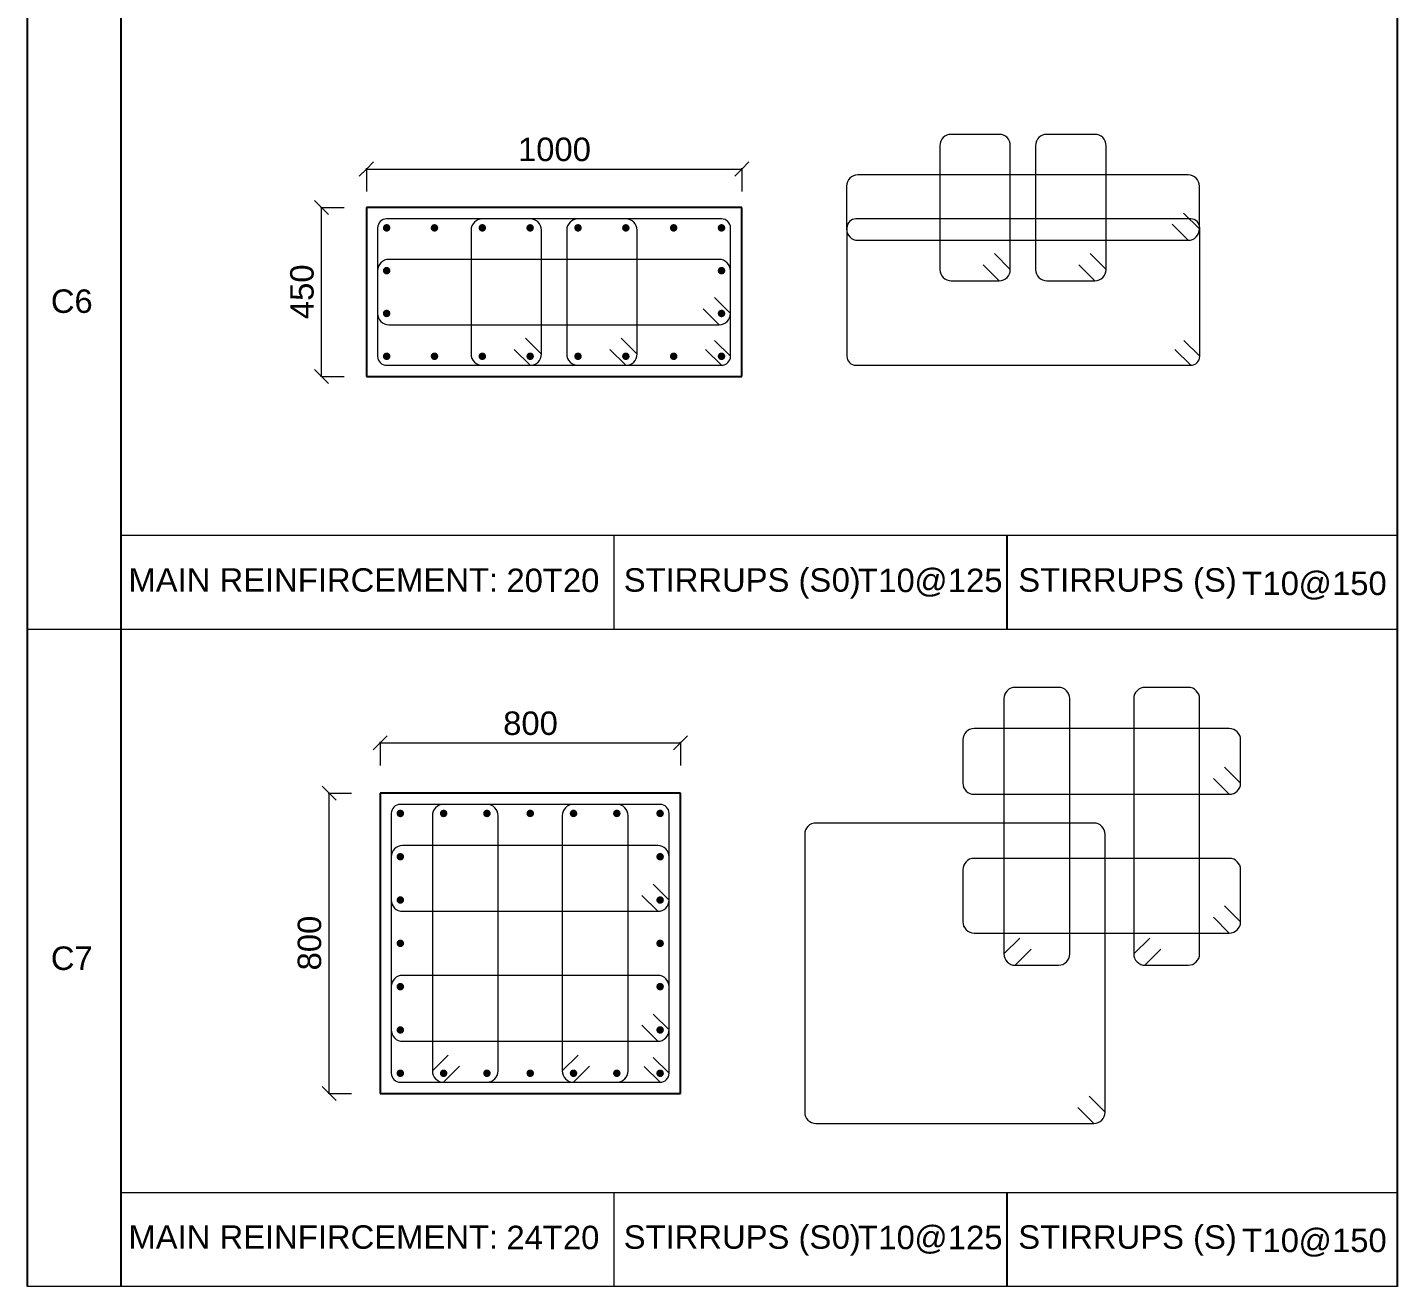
# Model space of a CAD drawing. Header units: millimetres. Extents: x 5701 to 16921, y -8384 to 4443.
# Drawn here: x 5701 to 9351, y -8384 to -5030 of the extents above; entities that cross this region are included whole.
import ezdxf

# ---------------------------------------------------------------- set-up
doc = ezdxf.new("R2010")
doc.units = ezdxf.units.MM
for name, color, linetype, lineweight in [('A-ANNO-DIMS', 211, 'Continuous', 5), ('A-ANNO-DIMS-25', 211, 'Continuous', 5), ('A-ANNO-NOTE', 131, 'Continuous', 5), ('A-DETL-GENF', 92, 'Continuous', 13)]:
    doc.layers.add(name, color=color, linetype=linetype, lineweight=lineweight)
doc.styles.add('Arial', font='arial.ttf', dxfattribs={"height": 2.5})
doc.styles.add('Arial_1', font='arial.ttf', dxfattribs={"height": 62.5})
doc.dimstyles.new('Diagonal_-_2_5mm_Round_5mm_-2_5', dxfattribs={"dimscale": 304.8, "dimtxt": 0.209207, "dimasz": 0.123031, "dimexe": 0.008202, "dimexo": 0.0625, "dimgap": 0.008202, "dimtad": 1, "dimdec": 0, "dimlfac": 304.8, "dimrnd": 5, "dimdsep": 46, "dimtxsty": 'Arial_1', "dimblk1": 'OBLIQUE', "dimblk2": 'OBLIQUE', "dimsah": 1, "dimcen": 0.09, "dimazin": 0, "dimtfac": 1, "dimtdec": 4, "dimtix": 1, "dimtmove": 0, "dimatfit": 3, "dimfxl": 0.000645835, "dimfxlon": 1, "dimtvp": 1, "dimtolj": 1, "dimtzin": 0, "dimarcsym": 2})

# ---------------------------------------------------------------- blocks, each defined once
blk = doc.blocks.new('Column RFT - SHAPE CODE -450X1000-20T20-7290404-column schudual _1_2_')
at = {"layer": 'A-DETL-GENF'}
for points in [[(64, 946), (63.7, 948.6), (62.7, 951), (61.1, 953.1), (59, 954.7), (56.6, 955.7), (54, 956), (51.4, 955.7), (49, 954.7), (46.9, 953.1), (45.3, 951), (44.3, 948.6), (44, 946), (44.3, 943.4), (45.3, 941), (46.9, 938.9), (49, 937.3), (51.4, 936.3), (54, 936), (56.6, 936.3), (59, 937.3), (61.1, 938.9), (62.7, 941), (63.7, 943.4)], [(178, 946), (177.7, 948.6), (176.7, 951), (175.1, 953.1), (173, 954.7), (170.6, 955.7), (168, 956), (165.4, 955.7), (163, 954.7), (160.9, 953.1), (159.3, 951), (158.3, 948.6), (158, 946), (158.3, 943.4), (159.3, 941), (160.9, 938.9), (163, 937.3), (165.4, 936.3), (168, 936), (170.6, 936.3), (173, 937.3), (175.1, 938.9), (176.7, 941), (177.7, 943.4)], [(292, 946), (291.7, 948.6), (290.7, 951), (289.1, 953.1), (287, 954.7), (284.6, 955.7), (282, 956), (279.4, 955.7), (277, 954.7), (274.9, 953.1), (273.3, 951), (272.3, 948.6), (272, 946), (272.3, 943.4), (273.3, 941), (274.9, 938.9), (277, 937.3), (279.4, 936.3), (282, 936), (284.6, 936.3), (287, 937.3), (289.1, 938.9), (290.7, 941), (291.7, 943.4)], [(406, 946), (405.7, 948.6), (404.7, 951), (403.1, 953.1), (401, 954.7), (398.6, 955.7), (396, 956), (393.4, 955.7), (391, 954.7), (388.9, 953.1), (387.3, 951), (386.3, 948.6), (386, 946), (386.3, 943.4), (387.3, 941), (388.9, 938.9), (391, 937.3), (393.4, 936.3), (396, 936), (398.6, 936.3), (401, 937.3), (403.1, 938.9), (404.7, 941), (405.7, 943.4)], [(64, 818.6), (63.7, 821.2), (62.7, 823.6), (61.1, 825.6), (59, 827.2), (56.6, 828.2), (54, 828.6), (51.4, 828.2), (49, 827.2), (46.9, 825.6), (45.3, 823.6), (44.3, 821.2), (44, 818.6), (44.3, 816), (45.3, 813.6), (46.9, 811.5), (49, 809.9), (51.4, 808.9), (54, 808.6), (56.6, 808.9), (59, 809.9), (61.1, 811.5), (62.7, 813.6), (63.7, 816)], [(406, 818.6), (405.7, 821.2), (404.7, 823.6), (403.1, 825.6), (401, 827.2), (398.6, 828.2), (396, 828.6), (393.4, 828.2), (391, 827.2), (388.9, 825.6), (387.3, 823.6), (386.3, 821.2), (386, 818.6), (386.3, 816), (387.3, 813.6), (388.9, 811.5), (391, 809.9), (393.4, 808.9), (396, 808.6), (398.6, 808.9), (401, 809.9), (403.1, 811.5), (404.7, 813.6), (405.7, 816)], [(64, 691.1), (63.7, 693.7), (62.7, 696.1), (61.1, 698.2), (59, 699.8), (56.6, 700.8), (54, 701.1), (51.4, 700.8), (49, 699.8), (46.9, 698.2), (45.3, 696.1), (44.3, 693.7), (44, 691.1), (44.3, 688.6), (45.3, 686.1), (46.9, 684.1), (49, 682.5), (51.4, 681.5), (54, 681.1), (56.6, 681.5), (59, 682.5), (61.1, 684.1), (62.7, 686.1), (63.7, 688.6)], [(406, 691.1), (405.7, 693.7), (404.7, 696.1), (403.1, 698.2), (401, 699.8), (398.6, 700.8), (396, 701.1), (393.4, 700.8), (391, 699.8), (388.9, 698.2), (387.3, 696.1), (386.3, 693.7), (386, 691.1), (386.3, 688.6), (387.3, 686.1), (388.9, 684.1), (391, 682.5), (393.4, 681.5), (396, 681.1), (398.6, 681.5), (401, 682.5), (403.1, 684.1), (404.7, 686.1), (405.7, 688.6)], [(64, 563.7), (63.7, 566.3), (62.7, 568.7), (61.1, 570.8), (59, 572.4), (56.6, 573.4), (54, 573.7), (51.4, 573.4), (49, 572.4), (46.9, 570.8), (45.3, 568.7), (44.3, 566.3), (44, 563.7), (44.3, 561.1), (45.3, 558.7), (46.9, 556.6), (49, 555.1), (51.4, 554.1), (54, 553.7), (56.6, 554.1), (59, 555.1), (61.1, 556.6), (62.7, 558.7), (63.7, 561.1)], [(406, 563.7), (405.7, 566.3), (404.7, 568.7), (403.1, 570.8), (401, 572.4), (398.6, 573.4), (396, 573.7), (393.4, 573.4), (391, 572.4), (388.9, 570.8), (387.3, 568.7), (386.3, 566.3), (386, 563.7), (386.3, 561.1), (387.3, 558.7), (388.9, 556.6), (391, 555.1), (393.4, 554.1), (396, 553.7), (398.6, 554.1), (401, 555.1), (403.1, 556.6), (404.7, 558.7), (405.7, 561.1)], [(64, 436.3), (63.7, 438.9), (62.7, 441.3), (61.1, 443.4), (59, 444.9), (56.6, 445.9), (54, 446.3), (51.4, 445.9), (49, 444.9), (46.9, 443.4), (45.3, 441.3), (44.3, 438.9), (44, 436.3), (44.3, 433.7), (45.3, 431.3), (46.9, 429.2), (49, 427.6), (51.4, 426.6), (54, 426.3), (56.6, 426.6), (59, 427.6), (61.1, 429.2), (62.7, 431.3), (63.7, 433.7)], [(406, 436.3), (405.7, 438.9), (404.7, 441.3), (403.1, 443.4), (401, 444.9), (398.6, 445.9), (396, 446.3), (393.4, 445.9), (391, 444.9), (388.9, 443.4), (387.3, 441.3), (386.3, 438.9), (386, 436.3), (386.3, 433.7), (387.3, 431.3), (388.9, 429.2), (391, 427.6), (393.4, 426.6), (396, 426.3), (398.6, 426.6), (401, 427.6), (403.1, 429.2), (404.7, 431.3), (405.7, 433.7)], [(64, 308.9), (63.7, 311.4), (62.7, 313.9), (61.1, 315.9), (59, 317.5), (56.6, 318.5), (54, 318.9), (51.4, 318.5), (49, 317.5), (46.9, 315.9), (45.3, 313.9), (44.3, 311.4), (44, 308.9), (44.3, 306.3), (45.3, 303.9), (46.9, 301.8), (49, 300.2), (51.4, 299.2), (54, 298.9), (56.6, 299.2), (59, 300.2), (61.1, 301.8), (62.7, 303.9), (63.7, 306.3)], [(406, 308.9), (405.7, 311.4), (404.7, 313.9), (403.1, 315.9), (401, 317.5), (398.6, 318.5), (396, 318.9), (393.4, 318.5), (391, 317.5), (388.9, 315.9), (387.3, 313.9), (386.3, 311.4), (386, 308.9), (386.3, 306.3), (387.3, 303.9), (388.9, 301.8), (391, 300.2), (393.4, 299.2), (396, 298.9), (398.6, 299.2), (401, 300.2), (403.1, 301.8), (404.7, 303.9), (405.7, 306.3)], [(64, 181.4), (63.7, 184), (62.7, 186.4), (61.1, 188.5), (59, 190.1), (56.6, 191.1), (54, 191.4), (51.4, 191.1), (49, 190.1), (46.9, 188.5), (45.3, 186.4), (44.3, 184), (44, 181.4), (44.3, 178.8), (45.3, 176.4), (46.9, 174.4), (49, 172.8), (51.4, 171.8), (54, 171.4), (56.6, 171.8), (59, 172.8), (61.1, 174.4), (62.7, 176.4), (63.7, 178.8)], [(406, 181.4), (405.7, 184), (404.7, 186.4), (403.1, 188.5), (401, 190.1), (398.6, 191.1), (396, 191.4), (393.4, 191.1), (391, 190.1), (388.9, 188.5), (387.3, 186.4), (386.3, 184), (386, 181.4), (386.3, 178.8), (387.3, 176.4), (388.9, 174.4), (391, 172.8), (393.4, 171.8), (396, 171.4), (398.6, 171.8), (401, 172.8), (403.1, 174.4), (404.7, 176.4), (405.7, 178.8)], [(64, 54), (63.7, 56.6), (62.5, 59.2), (61.1, 61.1), (59, 62.7), (56.6, 63.7), (54, 64), (51.4, 63.7), (49, 62.7), (46.9, 61.1), (45.3, 59), (44.3, 56.6), (44, 54), (44.3, 51.4), (45.3, 49), (46.9, 46.9), (49, 45.3), (51.4, 44.3), (54, 44), (56.6, 44.3), (59, 45.3), (61.1, 46.9), (62.7, 49), (63.7, 51.4)], [(178, 54), (177.7, 56.6), (176.5, 59.2), (175.1, 61.1), (173, 62.7), (170.6, 63.7), (168, 64), (165.4, 63.7), (163, 62.7), (160.9, 61.1), (159.3, 59), (158.3, 56.6), (158, 54), (158.3, 51.4), (159.3, 49), (160.9, 46.9), (163, 45.3), (165.4, 44.3), (168, 44), (170.6, 44.3), (173, 45.3), (175.1, 46.9), (176.7, 49), (177.7, 51.4)], [(292, 54), (291.7, 56.6), (290.5, 59.2), (289.1, 61.1), (287, 62.7), (284.6, 63.7), (282, 64), (279.4, 63.7), (277, 62.7), (274.9, 61.1), (273.3, 59), (272.3, 56.6), (272, 54), (272.3, 51.4), (273.3, 49), (274.9, 46.9), (277, 45.3), (279.4, 44.3), (282, 44), (284.6, 44.3), (287, 45.3), (289.1, 46.9), (290.7, 49), (291.7, 51.4)], [(406, 54), (405.7, 56.6), (404.5, 59.2), (403.1, 61.1), (401, 62.7), (398.6, 63.7), (396, 64), (393.4, 63.7), (391, 62.7), (388.9, 61.1), (387.3, 59), (386.3, 56.6), (386, 54), (386.3, 51.4), (387.3, 49), (388.9, 46.9), (391, 45.3), (393.4, 44.3), (396, 44), (398.6, 44.3), (401, 45.3), (403.1, 46.9), (404.7, 49), (405.7, 51.4)]]:
    blk.add_hatch(color=256, dxfattribs=at).paths.add_polyline_path(points)
at = {"layer": 'A-DETL-GENF', "lineweight": 25}
for p, q in [((0, 1000), (0, 0)), ((450, 1000), (0, 1000)), ((450, 0), (450, 1000)), ((0, 0), (450, 0))]:
    blk.add_line(p, q, dxfattribs=at)
at = {"layer": 'A-DETL-GENF', "lineweight": 20}
for p, q in [((396, 970), (54, 970)), ((353.6, 927.6), (396, 970)), ((30, 946), (30, 54)), ((377.6, 903.6), (420, 946)), ((420, 54), (420, 946)), ((54, 30), (396, 30))]:
    blk.add_line(p, q, dxfattribs=at)
for centre, start, end in [((54, 946), 90, 180), ((396, 946), 0, 90), ((54, 54), 180, 270), ((396, 54), 270, 0)]:
    blk.add_arc(centre, 24, start, end, dxfattribs=at)
blk = doc.blocks.new('Column Stirrups - Column Stirrups-7291131-column schudual _1_2_')
at = {"layer": 'A-DETL-GENF', "lineweight": 20}
for p, q in [((276.8, 440), (276.8, -440.1)), ((420.8, 470), (306.8, 470)), ((378.3, 427.6), (420.8, 470)), ((408.3, 397.6), (450.8, 440)), ((450.8, -440.1), (450.8, 440)), ((306.8, -470.1), (420.8, -470.1))]:
    blk.add_line(p, q, dxfattribs=at)
for centre, start, end in [((306.8, 440), 90, 180), ((420.8, 440), 360, 90), ((306.8, -440.1), 180, 270), ((420.8, -440.1), 270, 0)]:
    blk.add_arc(centre, 30, start, end, dxfattribs=at)
blk = doc.blocks.new('Column Stirrups - Column Stirrups-7393194-column schudual _1_2_')
at = {"layer": 'A-DETL-GENF', "lineweight": 20}
for p, q in [((60.7, 440), (60.7, 312.6)), ((420.8, 470), (90.7, 470)), ((378.3, 427.6), (420.8, 470)), ((408.3, 397.6), (450.8, 440)), ((450.8, 312.6), (450.8, 440)), ((90.7, 282.6), (420.8, 282.6))]:
    blk.add_line(p, q, dxfattribs=at)
for centre, start, end in [((90.7, 440), 90, 180), ((420.8, 440), 360, 90), ((90.7, 312.6), 180, 270), ((420.8, 312.6), 270, 0)]:
    blk.add_arc(centre, 30, start, end, dxfattribs=at)
blk = doc.blocks.new('Column RFT - SHAPE CODE -800X800-24T20-7291542-column schudual _1_2_')
at = {"layer": 'A-DETL-GENF'}
for points in [[(64, 746), (63.7, 748.6), (62.7, 751), (61.1, 753.1), (59, 754.7), (56.6, 755.7), (54, 756), (51.4, 755.7), (49, 754.7), (46.9, 753.1), (45.3, 751), (44.3, 748.6), (44, 746), (44.3, 743.4), (45.3, 741), (46.9, 738.9), (49, 737.3), (51.4, 736.3), (54, 736), (56.6, 736.3), (59, 737.3), (61.1, 738.9), (62.7, 741), (63.7, 743.4)], [(179.3, 746), (179, 748.6), (178, 751), (176.4, 753.1), (174.3, 754.7), (171.9, 755.7), (169.3, 756), (166.7, 755.7), (164.3, 754.7), (162.3, 753.1), (160.7, 751), (159.7, 748.6), (159.3, 746), (159.7, 743.4), (160.7, 741), (162.3, 738.9), (164.3, 737.3), (166.7, 736.3), (169.3, 736), (171.9, 736.3), (174.3, 737.3), (176.4, 738.9), (178, 741), (179, 743.4)], [(294.7, 746), (294.3, 748.6), (293.3, 751), (291.7, 753.1), (289.7, 754.7), (287.3, 755.7), (284.7, 756), (282.1, 755.7), (279.7, 754.7), (277.6, 753.1), (276, 751), (275, 748.6), (274.7, 746), (275, 743.4), (276, 741), (277.6, 738.9), (279.7, 737.3), (282.5, 736.3), (284.7, 736), (287.3, 736.3), (289.7, 737.3), (291.7, 738.9), (293.3, 741), (294.3, 743.4)], [(410, 746), (409.7, 748.6), (408.7, 751), (407.1, 753.1), (405, 754.7), (402.6, 755.7), (400, 756), (397.4, 755.7), (395, 754.7), (392.9, 753.1), (391.3, 751), (390.3, 748.6), (390, 746), (390.3, 743.4), (391.3, 741), (392.9, 738.9), (395, 737.3), (397.4, 736.3), (400, 736), (402.6, 736.3), (405, 737.3), (407.1, 738.9), (408.7, 741), (409.7, 743.4)], [(525.3, 746), (525, 748.6), (524, 751), (522.4, 753.1), (520.3, 754.7), (517.9, 755.7), (515.3, 756), (512.7, 755.7), (510.3, 754.7), (508.3, 753.1), (506.7, 751), (505.7, 748.6), (505.3, 746), (505.7, 743.4), (506.7, 741), (508.3, 738.9), (510.3, 737.3), (512.7, 736.3), (515.3, 736), (517.9, 736.3), (520.3, 737.3), (522.4, 738.9), (524, 741), (525, 743.4)], [(640.7, 746), (640.3, 748.6), (639.3, 751), (637.7, 753.1), (635.7, 754.7), (633.3, 755.7), (630.7, 756), (628.1, 755.7), (625.7, 754.7), (623.6, 753.1), (622, 751), (621, 748.6), (620.7, 746), (621, 743.4), (622, 741), (623.6, 738.9), (625.7, 737.3), (628.1, 736.3), (630.7, 736), (633.3, 736.3), (635.7, 737.3), (637.7, 738.9), (639.3, 741), (640.3, 743.4)], [(756, 746), (755.7, 748.6), (754.7, 751), (753.1, 753.1), (751, 754.7), (748.6, 755.7), (746, 756), (743.4, 755.7), (741, 754.7), (738.9, 753.1), (737.3, 751), (736.3, 748.6), (736, 746), (736.3, 743.4), (737.3, 741), (738.9, 738.9), (741, 737.3), (743.4, 736.3), (746, 736), (748.6, 736.3), (751, 737.3), (753.1, 738.9), (754.7, 741), (755.7, 743.4)], [(64, 630.7), (63.7, 633.3), (62.7, 635.7), (61.1, 637.7), (59, 639.3), (56.6, 640.3), (54, 640.7), (51.4, 640.3), (49, 639.3), (46.9, 637.7), (45.3, 635.7), (44.3, 633.3), (44, 630.7), (44.3, 628.1), (45.3, 625.7), (46.9, 623.6), (49, 622), (51.4, 621), (54, 620.7), (56.6, 621), (59, 622), (61.1, 623.6), (62.7, 625.7), (63.7, 628.1)], [(756, 630.7), (755.7, 633.3), (754.7, 635.7), (753.1, 637.7), (751, 639.3), (748.6, 640.3), (746, 640.7), (743.4, 640.3), (741, 639.3), (738.9, 637.7), (737.3, 635.7), (736.3, 633.3), (736, 630.7), (736.3, 628.1), (737.3, 625.7), (738.9, 623.6), (741, 622), (743.4, 621), (746, 620.7), (748.6, 621), (751, 622), (753.1, 623.6), (754.7, 625.7), (755.7, 628.1)], [(64, 515.3), (63.7, 517.9), (62.7, 520.3), (61.1, 522.4), (59, 524), (56.6, 525), (54, 525.3), (51.4, 525), (49, 524), (46.9, 522.4), (45.3, 520.3), (44.3, 517.9), (44, 515.3), (44.3, 512.7), (45.3, 510.3), (46.9, 508.3), (49, 506.7), (51.4, 505.7), (54, 505.3), (56.6, 505.7), (59, 506.7), (61.1, 508.3), (62.7, 510.3), (63.7, 512.7)], [(756, 515.3), (755.7, 517.9), (754.7, 520.3), (753.1, 522.4), (751, 524), (748.6, 525), (746, 525.3), (743.4, 525), (741, 524), (738.9, 522.4), (737.3, 520.3), (736.3, 517.9), (736, 515.3), (736.3, 512.7), (737.3, 510.3), (738.9, 508.3), (741, 506.7), (743.4, 505.7), (746, 505.3), (748.6, 505.7), (751, 506.7), (753.1, 508.3), (754.7, 510.3), (755.7, 512.7)], [(64, 400), (63.7, 402.6), (62.7, 405), (61.1, 407.1), (59, 408.7), (56.6, 409.7), (54, 410), (51.4, 409.7), (49, 408.7), (46.9, 407.1), (45.3, 405), (44.3, 402.6), (44, 400), (44.3, 397.4), (45.3, 395), (46.9, 392.9), (49, 391.3), (51.4, 390.3), (54, 390), (56.6, 390.3), (59, 391.3), (61.1, 392.9), (62.7, 395), (63.7, 397.4)], [(756, 400), (755.7, 402.6), (754.7, 405), (753.1, 407.1), (751, 408.7), (748.6, 409.7), (746, 410), (743.4, 409.7), (741, 408.7), (738.9, 407.1), (737.3, 405), (736.3, 402.6), (736, 400), (736.3, 397.4), (737.3, 395), (738.9, 392.9), (741, 391.3), (743.4, 390.3), (746, 390), (748.6, 390.3), (751, 391.3), (753.1, 392.9), (754.7, 395), (755.7, 397.4)], [(64, 284.7), (63.7, 287.3), (62.7, 289.7), (61.1, 291.7), (59, 293.3), (56.6, 294.3), (54, 294.7), (51.4, 294.3), (49, 293.3), (46.9, 291.7), (45.3, 289.7), (44.3, 287.3), (44, 284.7), (44.3, 282.1), (45.3, 279.7), (46.9, 277.6), (49, 276), (51.4, 275), (54, 274.7), (56.6, 275), (59, 276), (61.1, 277.6), (62.7, 279.7), (63.7, 282.1)], [(756, 284.7), (755.7, 287.3), (754.7, 289.7), (753.1, 291.7), (751, 293.3), (748.6, 294.3), (746, 294.7), (743.4, 294.3), (741, 293.3), (738.9, 291.7), (737.3, 289.7), (736.3, 287.3), (736, 284.7), (736.3, 282.1), (737.3, 279.7), (738.9, 277.6), (741, 276), (743.4, 275), (746, 274.7), (748.6, 275), (751, 276), (753.1, 277.6), (754.7, 279.7), (755.7, 282.1)], [(64, 169.3), (63.7, 171.9), (62.7, 174.3), (61.1, 176.4), (59, 178), (56.6, 179), (54, 179.3), (51.4, 179), (49, 178), (46.9, 176.4), (45.3, 174.3), (44.3, 171.9), (44, 169.3), (44.3, 166.7), (45.3, 164.3), (47.4, 161.9), (49, 160.7), (51.4, 159.7), (54, 159.3), (56.6, 159.7), (59, 160.7), (61.1, 162.3), (62.7, 164.3), (63.7, 166.7)], [(756, 169.3), (755.7, 171.9), (754.7, 174.3), (753.1, 176.4), (751, 178), (748.6, 179), (746, 179.3), (743.4, 179), (741, 178), (738.9, 176.4), (737.3, 174.3), (736.3, 171.9), (736, 169.3), (736.3, 166.7), (737.3, 164.3), (739.4, 161.9), (741, 160.7), (743.4, 159.7), (746, 159.3), (748.6, 159.7), (751, 160.7), (753.1, 162.3), (754.7, 164.3), (755.7, 166.7)], [(64, 54), (63.7, 56.6), (62.7, 59), (61.1, 61.1), (59, 62.7), (56.6, 63.7), (54, 64), (51.4, 63.7), (49, 62.7), (46.9, 61.1), (45.3, 59), (44.3, 56.6), (44, 54), (44.3, 51.4), (45.3, 49), (46.9, 46.9), (49, 45.3), (51.4, 44.3), (54, 44), (56.6, 44.3), (59, 45.3), (61.1, 46.9), (62.7, 49), (63.7, 51.4)], [(179.3, 54), (179, 56.6), (178, 59), (176.4, 61.1), (174.3, 62.7), (171.9, 63.7), (169.3, 64), (166.7, 63.7), (164.3, 62.7), (162.3, 61.1), (160.7, 59), (159.7, 56.6), (159.3, 54), (159.7, 51.4), (160.7, 49), (162.3, 46.9), (164.3, 45.3), (166.7, 44.3), (169.3, 44), (171.9, 44.3), (174.3, 45.3), (176.4, 46.9), (178, 49), (179, 51.4)], [(294.7, 54), (294.3, 56.6), (293.3, 59), (291.7, 61.1), (289.7, 62.7), (287.3, 63.7), (284.7, 64), (282.1, 63.7), (279.7, 62.7), (277.6, 61.1), (276, 59), (275, 56.6), (274.7, 54), (275, 51.4), (276, 49), (277.6, 46.9), (279.7, 45.3), (282.5, 44.3), (284.7, 44), (287.3, 44.3), (289.7, 45.3), (291.7, 46.9), (293.3, 49), (294.3, 51.4)], [(410, 54), (409.7, 56.6), (408.7, 59), (407.1, 61.1), (405, 62.7), (402.6, 63.7), (400, 64), (397.4, 63.7), (395, 62.7), (392.9, 61.1), (391.3, 59), (390.3, 56.6), (390, 54), (390.3, 51.4), (391.3, 49), (392.9, 46.9), (395, 45.3), (397.4, 44.3), (400, 44), (402.6, 44.3), (405, 45.3), (407.1, 46.9), (408.7, 49), (409.7, 51.4)], [(525.3, 54), (525, 56.6), (524, 59), (522.4, 61.1), (520.3, 62.7), (517.9, 63.7), (515.3, 64), (512.7, 63.7), (510.3, 62.7), (508.3, 61.1), (506.7, 59), (505.7, 56.6), (505.3, 54), (505.7, 51.4), (506.7, 49), (508.3, 46.9), (510.3, 45.3), (512.7, 44.3), (515.3, 44), (517.9, 44.3), (520.3, 45.3), (522.4, 46.9), (524, 49), (525, 51.4)], [(640.7, 54), (640.3, 56.6), (639.3, 59), (637.7, 61.1), (635.7, 62.7), (633.3, 63.7), (630.7, 64), (628.1, 63.7), (625.7, 62.7), (623.6, 61.1), (622, 59), (621, 56.6), (620.7, 54), (621, 51.4), (622, 49), (623.6, 46.9), (625.7, 45.3), (628.1, 44.3), (630.7, 44), (633.3, 44.3), (635.7, 45.3), (637.7, 46.9), (639.3, 49), (640.3, 51.4)], [(756, 54), (755.7, 56.6), (754.7, 59), (753.1, 61.1), (751, 62.7), (748.6, 63.7), (746, 64), (743.4, 63.7), (741, 62.7), (738.9, 61.1), (737.3, 59), (736.3, 56.6), (736, 54), (736.3, 51.4), (737.3, 49), (738.9, 46.9), (741, 45.3), (743.4, 44.3), (746, 44), (748.6, 44.3), (751, 45.3), (753.1, 46.9), (754.7, 49), (755.7, 51.4)]]:
    blk.add_hatch(color=256, dxfattribs=at).paths.add_polyline_path(points)
at = {"layer": 'A-DETL-GENF', "lineweight": 25}
for p, q in [((0, 800), (0, 0)), ((800, 800), (0, 800)), ((800, 0), (800, 800)), ((0, 0), (800, 0))]:
    blk.add_line(p, q, dxfattribs=at)
at = {"layer": 'A-DETL-GENF', "lineweight": 20}
for p, q in [((746, 770), (54, 770)), ((703.6, 727.6), (746, 770)), ((30, 746), (30, 54)), ((727.6, 703.6), (770, 746)), ((770, 54), (770, 746)), ((54, 30), (746, 30))]:
    blk.add_line(p, q, dxfattribs=at)
for centre, start, end in [((54, 746), 90, 180), ((746, 746), 0, 90), ((54, 54), 180, 270), ((746, 54), 270, 0)]:
    blk.add_arc(centre, 24, start, end, dxfattribs=at)
blk = doc.blocks.new('Column Stirrups - Column Stirrups-7292299-column schudual _1_2_')
at = {"layer": 'A-DETL-GENF', "lineweight": 20}
for p, q in [((-349.2, 440), (-349.2, -300)), ((420.8, 470), (-319.2, 470)), ((378.3, 427.6), (420.8, 470)), ((408.3, 397.6), (450.8, 440)), ((450.8, -300), (450.8, 440)), ((-319.2, -330), (420.8, -330))]:
    blk.add_line(p, q, dxfattribs=at)
for centre, start, end in [((-319.2, 440), 90, 180), ((420.8, 440), 360, 90), ((-319.2, -300), 180, 270), ((420.8, -300), 270, 0)]:
    blk.add_arc(centre, 30, start, end, dxfattribs=at)
blk = doc.blocks.new('Column Stirrups - Column Stirrups-7386198-column schudual _1_2_')
at = {"layer": 'A-DETL-GENF', "lineweight": 20}
for p, q in [((275.4, 440), (275.4, -240)), ((420.8, 470), (305.4, 470)), ((378.3, 427.6), (420.8, 470)), ((408.3, 397.6), (450.8, 440)), ((450.8, -240), (450.8, 440)), ((305.4, -270), (420.8, -270))]:
    blk.add_line(p, q, dxfattribs=at)
for centre, start, end in [((305.4, 440), 90, 180), ((420.8, 440), 360, 90), ((305.4, -240), 180, 270), ((420.8, -240), 270, 0)]:
    blk.add_arc(centre, 30, start, end, dxfattribs=at)
blk = doc.blocks.new('Column Stirrups - Column Stirrups-7393198-column schudual _1_2_')
at = {"layer": 'A-DETL-GENF', "lineweight": 20}
for p, q in [((252.1, 440), (252.1, -240)), ((420.8, 470), (282.1, 470)), ((378.3, 427.6), (420.8, 470)), ((408.3, 397.6), (450.8, 440)), ((450.8, -240), (450.8, 440)), ((282.1, -270), (420.8, -270))]:
    blk.add_line(p, q, dxfattribs=at)
for centre, start, end in [((282.1, 440), 90, 180), ((420.8, 440), 360, 90), ((282.1, -240), 180, 270), ((420.8, -240), 270, 0)]:
    blk.add_arc(centre, 30, start, end, dxfattribs=at)
blk = doc.blocks.new('Column RFT - SHAPE CODE -450X1000-20T20-7393938-column schudual _1_2_')
at = {"layer": 'A-DETL-GENF', "lineweight": 20}
for p, q in [((396, 970), (54, 970)), ((353.6, 927.6), (396, 970)), ((30, 946), (30, 54)), ((377.6, 903.6), (420, 946)), ((420, 54), (420, 946)), ((54, 30), (396, 30))]:
    blk.add_line(p, q, dxfattribs=at)
for centre, start, end in [((54, 946), 90, 180), ((396, 946), 0, 90), ((54, 54), 180, 270), ((396, 54), 270, 0)]:
    blk.add_arc(centre, 24, start, end, dxfattribs=at)
blk = doc.blocks.new('Tables_Columns - Row 2_rfa MKS - Columns Table Row 2-7282254-column schudual _1_2_')
at = {"layer": 'A-ANNO-NOTE', "lineweight": 25}
for p, q in [((136, -70), (136, 0)), ((94.4, -70), (94.4, -60))]:
    blk.add_line(p, q, dxfattribs=at)
at = {"layer": 'A-ANNO-NOTE', "lineweight": 15}
for p, q in [((136, -60), (0, -60)), ((136, -70), (0, -70))]:
    blk.add_line(p, q, dxfattribs=at)
at = {"layer": 'A-ANNO-NOTE', "lineweight": 18}
blk.add_line((52.52, -70), (52.52, -60), dxfattribs=at)
at = {"layer": 'A-ANNO-NOTE', "lineweight": 18, "char_height": 2.5, "attachment_point": 1, "style": 'Arial'}
for s, insert, width in [('MAIN REINFIRCEMENT:', (0.77, -63.47), 47.6202), ('STIRRUPS (S', (53.54, -63.47), 26.8565), ('0', (75.7, -63.47), 2.3249), (')', (77.62, -63.47), 1.443), ('STIRRUPS (S)', (95.58, -63.47), 28.2996)]:
    blk.add_mtext(s, dxfattribs=dict(at, insert=insert, width=width))
blk = doc.blocks.new('Tables_Columns - Row 1 - Columns Table Row 1-7010728-column schudual _1_2_')
at = {"layer": 'A-ANNO-NOTE', "lineweight": 25}
for p, q in [((0, -70), (0, 0)), ((10, -70), (10, 0))]:
    blk.add_line(p, q, dxfattribs=at)
at = {"layer": 'A-ANNO-NOTE', "lineweight": 15}
blk.add_line((10, -70), (0, -70), dxfattribs=at)
blk = doc.blocks.new('DIMBLOCK9-column schudual _1_2_')
at = {"layer": 'A-ANNO-DIMS-25', "lineweight": 15}
for p, q in [((6484.3, -5510.3), (6465.6, -5491.6)), ((6484.3, -5510.3), (6503.1, -5529.1)), ((6484.3, -5960.3), (6465.6, -5941.6)), ((6484.3, -5960.3), (6503.1, -5979.1))]:
    blk.add_line(p, q, dxfattribs=at)
at = {"layer": 'A-ANNO-DIMS-25'}
for p, q in [((6484.3, -5510.3), (6481.8, -5510.3)), ((6484.3, -5960.3), (6484.3, -5510.3)), ((6484.3, -5510.3), (6544.3, -5510.3)), ((6484.3, -5960.3), (6481.8, -5960.3)), ((6484.3, -5960.3), (6544.3, -5960.3))]:
    blk.add_line(p, q, dxfattribs=at)
at = {"layer": 'A-ANNO-DIMS-25', "color": 0, "insert": (6400.7, -5807.4), "char_height": 62.5, "width": 173.052, "attachment_point": 1, "rotation": 90, "line_spacing_factor": 0.941778, "style": 'Arial_1'}
blk.add_mtext('450', dxfattribs=at)
blk = doc.blocks.new('_Oblique')
at = {"color": 0, "linetype": 'ByBlock', "lineweight": -2}
blk.add_line((-0.5, -0.5), (0.5, 0.5), dxfattribs=at)
blk = doc.blocks.new('DIMBLOCK10-column schudual _1_2_')
at = {"layer": 'A-ANNO-DIMS-25', "lineweight": 15}
for p, q in [((6603.7, -5407.7), (6622.4, -5388.9)), ((7603.7, -5407.7), (7622.4, -5388.9)), ((6603.7, -5407.7), (6584.9, -5426.4)), ((7603.7, -5407.7), (7584.9, -5426.4))]:
    blk.add_line(p, q, dxfattribs=at)
at = {"layer": 'A-ANNO-DIMS-25'}
for p, q in [((6603.7, -5407.7), (6603.7, -5405.2)), ((6603.7, -5407.7), (7603.7, -5407.7)), ((6603.7, -5407.7), (6603.7, -5467.7)), ((7603.7, -5407.7), (7603.7, -5405.2)), ((7603.7, -5407.7), (7603.7, -5467.7))]:
    blk.add_line(p, q, dxfattribs=at)
at = {"layer": 'A-ANNO-DIMS-25', "color": 0, "insert": (7007.6, -5324), "char_height": 62.5, "width": 230.736, "attachment_point": 1, "line_spacing_factor": 0.941778, "style": 'Arial_1'}
blk.add_mtext('1000', dxfattribs=at)
blk = doc.blocks.new('DIMBLOCK11-column schudual _1_2_')
at = {"layer": 'A-ANNO-DIMS-25', "lineweight": 15}
for p, q in [((6504.3, -7069.9), (6485.6, -7051.2)), ((6504.3, -7069.9), (6523.1, -7088.7)), ((6504.3, -7869.9), (6485.6, -7851.2)), ((6504.3, -7869.9), (6523.1, -7888.7))]:
    blk.add_line(p, q, dxfattribs=at)
at = {"layer": 'A-ANNO-DIMS-25'}
for p, q in [((6504.3, -7069.9), (6501.8, -7069.9)), ((6504.3, -7869.9), (6504.3, -7069.9)), ((6504.3, -7069.9), (6564.3, -7069.9)), ((6504.3, -7869.9), (6501.8, -7869.9)), ((6504.3, -7869.9), (6564.3, -7869.9))]:
    blk.add_line(p, q, dxfattribs=at)
at = {"layer": 'A-ANNO-DIMS-25', "color": 0, "insert": (6420.7, -7542), "char_height": 62.5, "width": 173.052, "attachment_point": 1, "rotation": 90, "line_spacing_factor": 0.941778, "style": 'Arial_1'}
blk.add_mtext('800', dxfattribs=at)
blk = doc.blocks.new('DIMBLOCK12-column schudual _1_2_')
at = {"layer": 'A-ANNO-DIMS-25', "lineweight": 15}
for p, q in [((6640.2, -6936.1), (6658.9, -6917.3)), ((7440.2, -6936.1), (7458.9, -6917.3)), ((6640.2, -6936.1), (6621.4, -6954.8)), ((7440.2, -6936.1), (7421.4, -6954.8))]:
    blk.add_line(p, q, dxfattribs=at)
at = {"layer": 'A-ANNO-DIMS-25'}
for p, q in [((6640.2, -6936.1), (6640.2, -6933.6)), ((7440.2, -6936.1), (7440.2, -6933.6)), ((6640.2, -6936.1), (7440.2, -6936.1)), ((6640.2, -6936.1), (6640.2, -6996.1)), ((7440.2, -6936.1), (7440.2, -6996.1))]:
    blk.add_line(p, q, dxfattribs=at)
at = {"layer": 'A-ANNO-DIMS-25', "color": 0, "insert": (6968.1, -6852.4), "char_height": 62.5, "width": 173.052, "attachment_point": 1, "line_spacing_factor": 0.941778, "style": 'Arial_1'}
blk.add_mtext('800', dxfattribs=at)

msp = doc.modelspace()

# ---------------------------------------------------------------- block references
at = {"layer": 'A-ANNO-NOTE', "xscale": 25, "yscale": 25, "zscale": 25}
for p in [(5700.7061, -4884.1), (5700.7061, -6634.1)]:
    msp.add_blockref('Tables_Columns - Row 1 - Columns Table Row 1-7010728-column schudual _1_2_', p, dxfattribs=at)
at = {"layer": 'A-ANNO-NOTE', "lineweight": 18, "xscale": 25, "yscale": 25, "zscale": 25}
for p in [(5950.6889, -4884.0838), (5950.6889, -6634.0838)]:
    msp.add_blockref('Tables_Columns - Row 2_rfa MKS - Columns Table Row 2-7282254-column schudual _1_2_', p, dxfattribs=at)
at = {"layer": 'A-DETL-GENF'}
for name, p, rotation in [('Column Stirrups - Column Stirrups-7393194-column schudual _1_2_', (7849.0665, -5254.5846), 269.9999999999999), ('Column Stirrups - Column Stirrups-7393194-column schudual _1_2_', (8103.9236, -5254.5846), 269.9999999999999), ('Column Stirrups - Column Stirrups-7291131-column schudual _1_2_', (8352.6392, -5146.551), 269.9999999999999), ('Column RFT - SHAPE CODE -450X1000-20T20-7290404-column schudual _1_2_', (6603.6999, -5510.306), 270.0000000000002), ('Column Stirrups - Column Stirrups-7393194-column schudual _1_2_', (6599.9856, -5479.5846), 269.9999999999999), ('Column Stirrups - Column Stirrups-7393194-column schudual _1_2_', (6854.8427, -5479.5846), 269.9999999999999), ('Column RFT - SHAPE CODE -450X1000-20T20-7393938-column schudual _1_2_', (7853.6999, -5510.306), 270.0000000000002), ('Column Stirrups - Column Stirrups-7291131-column schudual _1_2_', (7103.5583, -5371.551), 269.9999999999999), ('Column Stirrups - Column Stirrups-7386198-column schudual _1_2_', (8752.5876, -7058.1823), 180), ('Column Stirrups - Column Stirrups-7386198-column schudual _1_2_', (9098.5876, -7058.1823), 180), ('Column Stirrups - Column Stirrups-7386198-column schudual _1_2_', (8462.4193, -6622.2359), 269.9999999999999), ('Column RFT - SHAPE CODE -800X800-24T20-7291542-column schudual _1_2_', (6640.1557, -7069.9241), 270.0000000000002), ('Column Stirrups - Column Stirrups-7386198-column schudual _1_2_', (7230.2441, -7369.7822), 180), ('Column Stirrups - Column Stirrups-7386198-column schudual _1_2_', (7576.2441, -7369.7822), 180), ('Column Stirrups - Column Stirrups-7292299-column schudual _1_2_', (8101.2861, -7498.7824), 269.9999999999999), ('Column Stirrups - Column Stirrups-7386198-column schudual _1_2_', (6940.0757, -6933.8358), 269.9999999999999), ('Column Stirrups - Column Stirrups-7393198-column schudual _1_2_', (8462.4193, -6991.5662), 269.9999999999999), ('Column Stirrups - Column Stirrups-7386198-column schudual _1_2_', (6940.0757, -7279.8358), 269.9999999999999)]:
    msp.add_blockref(name, p, dxfattribs=dict(at, rotation=rotation))

# ---------------------------------------------------------------- texts
at = {"layer": 'A-ANNO-NOTE', "lineweight": 18, "char_height": 62.5, "attachment_point": 1, "style": 'Arial_1'}
for s, insert, width in [('C', (5763.1784, -5728.2556), 76.160312), ('6', (5826.0169, -5728.2556), 58.122344), ('20', (6976.7999, -6471.9448), 116.244687), ('T', (7072.7114, -6471.9448), 66.139219), ('20', (7127.2817, -6471.9448), 116.244687), ('T', (7912.8624, -6471.9448), 66.139219), ('10', (7967.4327, -6471.9448), 116.244687), ('@', (8063.3442, -6471.9448), 108.227812), ('125', (8152.6411, -6471.9448), 174.367031), ('T', (8936.2999, -6479.7573), 66.139219), ('10', (8990.8702, -6479.7573), 116.244687), ('@', (9086.7817, -6479.7573), 108.227812), ('150', (9176.0786, -6479.7573), 174.367031), ('C', (5763.1784, -7478.2556), 76.160312), ('7', (5826.0169, -7478.2556), 58.122344), ('24', (6976.7999, -8221.9448), 116.244687), ('T', (7072.7114, -8221.9448), 66.139219), ('20', (7127.2817, -8221.9448), 116.244687), ('T', (7912.8624, -8221.9448), 66.139219), ('10', (7967.4327, -8221.9448), 116.244687), ('@', (8063.3442, -8221.9448), 108.227812), ('125', (8152.6411, -8221.9448), 174.367031), ('T', (8936.2999, -8229.7573), 66.139219), ('10', (8990.8702, -8229.7573), 116.244687), ('@', (9086.7817, -8229.7573), 108.227812), ('150', (9176.0786, -8229.7573), 174.367031)]:
    msp.add_mtext(s, dxfattribs=dict(at, insert=insert, width=width))

# ---------------------------------------------------------------- dimensions: what is measured, and where the dimension line sits
at = {"layer": 'A-ANNO-DIMS'}
for base, p1, p2, override, picture, middle in [((7603.6999, -5407.6756), (6603.6999, -5467.6756), (7603.6999, -5467.6756), {"dimpost": '<>', "dimfxl": 1000}, 'DIMBLOCK10-column schudual _1_2_', (7103.6999, -5373.2435)), ((7440.1557, -6936.0891), (6640.1557, -6996.0891), (7440.1557, -6996.0891), {"dimpost": '<>', "dimfxl": 800}, 'DIMBLOCK12-column schudual _1_2_', (7040.1557, -6901.657))]:
    dim = msp.add_linear_dim(base=base, p1=p1, p2=p2, dimstyle='Diagonal_-_2_5mm_Round_5mm_-2_5', override=override, dxfattribs=at)
    dim.commit()
    dim.dimension.update_dxf_attribs({"geometry": picture, "text_midpoint": middle})
for base, p1, p2, override, picture, middle in [((6484.3476, -5510.306), (6544.3476, -5960.306), (6544.3476, -5510.306), {"dimpost": '<>', "dimfxl": 450}, 'DIMBLOCK9-column schudual _1_2_', (6449.9155, -5735.306)), ((6504.3476, -7069.9241), (6564.3476, -7869.9241), (6564.3476, -7069.9241), {"dimpost": '<>', "dimfxl": 800}, 'DIMBLOCK11-column schudual _1_2_', (6469.9155, -7469.9241))]:
    dim = msp.add_linear_dim(base=base, p1=p1, p2=p2, angle=90, dimstyle='Diagonal_-_2_5mm_Round_5mm_-2_5', override=override, dxfattribs=at)
    dim.commit()
    dim.dimension.update_dxf_attribs({"geometry": picture, "text_midpoint": middle})

doc.saveas('drawing.dxf')
